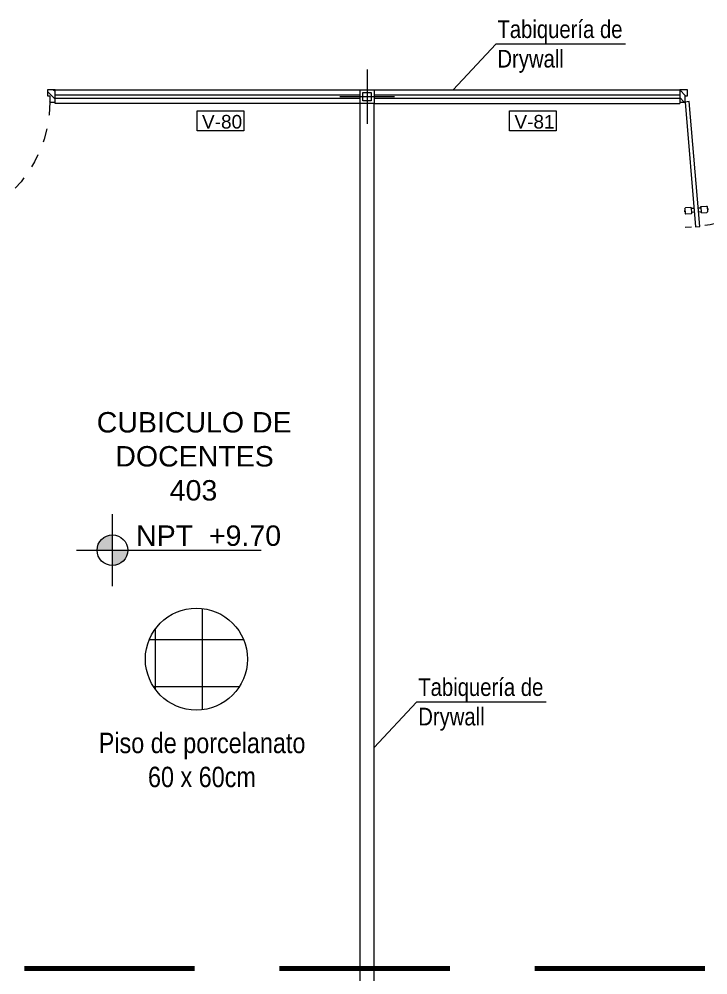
# Model space of a CAD drawing. Header units: inches. Extents: x 140 to 978, y -82 to 38.
# Drawn here: x 864.53 to 869.59, y -8.73 to -1.71 of the extents above; entities that cross this region are included whole.
import ezdxf

# ---------------------------------------------------------------- set-up
doc = ezdxf.new("R2010")
doc.units = ezdxf.units.IN
doc.header["$MEASUREMENT"] = 0
doc.linetypes.add('DASHED', pattern=[0.75, 0.5, -0.25])
doc.linetypes.add('DASHED2', pattern=[0.375, 0.25, -0.125])
for name, color, linetype, lineweight in [('UNSAAC-COLUMNA', 24, 'Continuous', 0), ('UNSAAC-CORTE MURO', 42, 'Continuous', 35), ('UNSAAC-LINEA DE CORTE', 7, 'Continuous', 70), ('UNSAAC-LLAMADOS', 88, 'Continuous', 0), ('UNSAAC-MUEBLE', 254, 'Continuous', 0), ('UNSAAC-PISOS', 253, 'Continuous', 0), ('UNSAAC-PROYECCIONES', 38, 'DASHED2', 0), ('UNSAAC-TEXTOS', 250, 'Continuous', 0), ('UNSAAC-VANOS', 24, 'Continuous', 0), ('UNSAAC-VARIOS', 30, 'Continuous', 0)]:
    doc.layers.add(name, color=color, linetype=linetype, lineweight=lineweight)
doc.styles.add('5mm', font='GOTHIC.TTF', dxfattribs={"height": 4.999999999999999})
doc.styles.add('narrow', font='')
doc.styles.get("Standard").update_dxf_attribs({"font": 'arial.ttf'})
doc.styles.get('narrow').set_extended_font_data('Arial Narrow', italic=True)

# ---------------------------------------------------------------- blocks, each defined once
blk = doc.blocks.new('PRTX80')
at = {"layer": 'UNSAAC-TEXTOS'}
h = blk.add_hatch(dxfattribs=at)
h.set_pattern_fill('ANSI31', color=256, scale=0.01, style=0)
h.set_pattern_definition([(45, (-1.629622537688277, -4.234901596310408), (-0.02245064030267288, 0.02245064030267288), [])])
h.paths.add_polyline_path([(-0.7550000000000239, 0.03599999999997294), (-0.8000000000000114, 0.03600000000002979), (-0.8000000000000114, -0.03600000000000136), (-0.7685000000000173, -0.03600000000002979), (-0.7685000000000173, 0), (-0.7550000000000239, 0)])
h.paths.add_polyline_path([(0, 0.03600000000002979), (-0.04500000000001592, 0.03600000000000136), (-0.04500000000001592, 2.842170943040401e-14), (-0.03149999999996567, 2.842170943040401e-14), (-0.03149999999999409, -0.03599999999997294), (0, -0.03600000000000136)])
at = {"layer": 'UNSAAC-PROYECCIONES', "ltscale": 0.15}
blk.add_arc((-0.03150000000002251, -0.03600000000000136), 0.7369999999999948, 180.000000000011, 270, dxfattribs=at)
at = {"layer": 'UNSAAC-TEXTOS'}
for p, q in [((-0.1654626311569416, -0.6619715505120496), (-0.1660841932950063, -0.6694457501687339)), ((-0.16234709346665, -0.6697565312377662), (-0.1660841932950063, -0.6694457501687339)), ((-0.1617255313285852, -0.662282331581082), (-0.1654626311569416, -0.6619715505120496)), ((-0.1607931881214597, -0.6510710320959561), (-0.1632794366737755, -0.6809678307228637)), ((-0.1268485085971349, -0.6501309618889479), (-0.1567453072240426, -0.6476447133366605)), ((-0.1237329709068717, -0.6579159426147498), (-0.1255976573210944, -0.6803385415848879)), ((-0.1234221898378394, -0.6541788427863366), (-0.1237329709068717, -0.6579159426147498)), ((-0.1084114281213147, -0.6591900978861815), (-0.1237329709068717, -0.657915942614693)), ((-0.08349742926668569, -0.6612619716796644), (-0.0681758864811286, -0.6625361269510961)), ((-0.0681758864811286, -0.6625361269511529), (-0.07004057289535126, -0.684958725921291)), ((-0.06786510541209623, -0.6587990271227113), (-0.0681758864811286, -0.6625361269511529)), ((-0.06381722451467908, -0.6553727083634158), (-0.03392042588777144, -0.6578589569157316)), ((-0.03049410712847589, -0.6619068378131203), (-0.03298035568079172, -0.691803636440028)), ((-0.03142645033560143, -0.6731181372982462), (-0.02768935050724508, -0.6734289183672786)), ((-0.02768935050724508, -0.6734289183672786), (-0.02831091264530983, -0.6809031180239629)), ((-0.1299563192875723, -0.6875019601725114), (-0.1598531179144516, -0.6850157116202809)), ((-0.1255976573210944, -0.6803385415848879), (-0.1259084383901552, -0.684075641413159)), ((-0.1102761145355373, -0.6816126968563196), (-0.1255976573210944, -0.6803385415848879)), ((-0.08536211568090835, -0.6836845706498025), (-0.07004057289535126, -0.684958725921291)), ((-0.07004057289535126, -0.684958725921291), (-0.07035135396435521, -0.6886958257495621)), ((-0.06692503520505966, -0.6927437066469793), (-0.03702823657818044, -0.6952299551993519)), ((-0.03204801247366618, -0.6805923369549305), (-0.02831091264530983, -0.6809031180239629))]:
    blk.add_line(p, q, dxfattribs=at)
for points in [[(-0.8000000000000114, 0.03600000000000136), (-0.7550000000000239, 0.03600000000000136), (-0.7550000000000239, 0), (-0.7685000000000173, 0), (-0.7685000000000173, -0.03600000000000136), (-0.8000000000000114, -0.03600000000000136), (-0.8000000000000114, 0.03600000000000136)], [(-0.04500000000001592, 0.03600000000000136), (0, 0.03600000000000136), (0, -0.03600000000000136), (-0.03149999999999409, -0.03600000000000136), (-0.03149999999999409, 0), (-0.04500000000001592, 0), (-0.04500000000001592, 0.03600000000000136)]]:
    blk.add_lwpolyline(points, dxfattribs=at)
blk.add_lwpolyline([(-0.05641399885575993, -0.03392812620643326), (-0.03150000000002251, -0.03600000000000136), (-0.0925436889916682, -0.770042006995709), (-0.1174576878462972, -0.7679701332022546)], close=True, dxfattribs=at)
for centre, start, end in [((-0.1570560882931034, -0.6513818131650169), 85.24616264725039, 175.2461626472142), ((-0.1271592896661957, -0.6538680617173043), 355.2461626472142, 85.24616264724675), ((-0.06412800558373988, -0.6591098081917721), 85.24616264718163, 175.2461626472142), ((-0.03423120695683224, -0.6615960567441164), 355.2461626472142, 85.24616264717801), ((-0.1595423368454192, -0.6812786117919245), 175.2461626472142, 265.2461626472468), ((-0.1296455382185115, -0.6837648603441551), 265.2461626472504, 355.2461626472142), ((-0.06661425413599886, -0.6890066068186229), 175.2461626472142, 265.246162647178), ((-0.03671745550914807, -0.691492855371024), 265.2461626471816, 355.2461626472142)]:
    blk.add_arc(centre, 0.00375, start, end, dxfattribs=at)
blk = doc.blocks.new('A$C1DC20D96')
at = {"layer": 'UNSAAC-MUEBLE', "xscale": -1.167239801663273, "yscale": 1.167239801663273, "zscale": 1.167239801663273, "rotation": 180}
blk.add_blockref('PRTX80', (-9.781438166100997e-07, 0.03444258034255832), dxfattribs=at)
blk = doc.blocks.new('puertaDer')
at = {"layer": 'UNSAAC-MUEBLE', "lineweight": 0, "ltscale": 0.4, "xscale": 1.070902481408632, "yscale": 1.070902481408632, "zscale": 1.070902481408632, "rotation": 270}
blk.add_blockref('A$C1DC20D96', (0.05186535524511049, -1.047496652972768e-06), dxfattribs=at)
blk = doc.blocks.new('npt')
at = {"layer": 'UNSAAC-TEXTOS'}
h = blk.add_hatch(color=0, dxfattribs=at)
h.dxf.hatch_style = 1
h.paths.add_polyline_path([(0.05220952644776844, -8.881784197001252e-16), (0, -8.881784197001252e-16), (0, -0.05220952644595034, 0.4142135623704376)])
h.paths.add_polyline_path([(0, 0.05220952644594945, 0.4142135623704376), (-0.05220952644776844, -8.881784197001252e-16), (0, -8.881784197001252e-16)])
at = {"layer": 'UNSAAC-TEXTOS', "color": 0}
for p, q in [((0, -0.1228497915071793), (0, 0.1228497915071785)), ((-0.1228497915053595, 0), (0.5070458795726154, 0))]:
    blk.add_line(p, q, dxfattribs=at)
blk.add_circle((0, 0), 0.0522095264476415, dxfattribs=at)
blk = doc.blocks.new('npty')
at = {"layer": 'UNSAAC-TEXTOS', "xscale": 2.154779168756153, "yscale": 2.154779168756153, "zscale": 2.154779168756153}
blk.add_blockref('npt', (1323.156423079998, 5.491066007578823), dxfattribs=at)
at = {"layer": 'UNSAAC-TEXTOS', "insert": (1323.330469367226, 5.672892159341089), "char_height": 0.15, "width": 1.063870505094155, "attachment_point": 1, "style": '5mm'}
blk.add_mtext('{\\fArial|b0|i0|c0|p34;NPT  +9.70}', dxfattribs=at)
blk = doc.blocks.new('puzo')
at = {"layer": 'UNSAAC-PISOS'}
h = blk.add_hatch(dxfattribs=at)
h.set_pattern_fill('_USER', color=256, scale=0.3452850543121788, style=0, double=1, pattern_type=0)
h.set_pattern_definition([(0, (1324.068147049425, 3.747958097912292), (0, 0.3452850543121787), []), (90, (1324.068147049425, 3.747958097912292), (-0.3452850543121788, 2.114261182784148e-17), [])])
edge = h.paths.add_edge_path()
edge.add_arc((1324.205880251042, 3.902950040924726), 0.3753575559887786, 0, 360)
blk.add_circle((1324.205931168964, 3.903305219399844), 0.3750000000000604, dxfattribs=at)
at = {"layer": 'UNSAAC-TEXTOS', "insert": (1323.475897612018, 3.362436372597827), "char_height": 0.15, "width": 1.523970260132011, "attachment_point": 1, "style": 'narrow'}
blk.add_mtext('\\pi0.012394;{\\fArial Narrow|b0|i0|c0|p34;Piso de porcelanato \\P\\pi0.37414;60 x 60cm}', dxfattribs=at)
blk = doc.blocks.new('columna')
at = {"layer": 'UNSAAC-COLUMNA'}
for p, q in [((0, 0.2000000000000455), (0, -0.2000000000000455)), ((-1.13686837721616e-13, 0.2000000000000455), (0, -0.2000000000000455)), ((0.1999999999999318, 1.4210854715202e-13), (-0.2000000000001592, 1.4210854715202e-13)), ((0.2000000000000455, 2.842170943040401e-14), (-0.2000000000000455, 2.842170943040401e-14))]:
    blk.add_line(p, q, dxfattribs=at)
for points in [[(-0.05079999999998108, 0.0508000000000095), (0.05079999999998108, 0.0508000000000095), (0.05079999999998108, -0.05079999999998108), (-0.05079999999998108, -0.05079999999998108)], [(-0.03079999999999927, 0.03080000000001348), (0.03079999999999927, 0.03080000000001348), (0.03079999999999927, -0.03079999999998506), (-0.03079999999999927, -0.03079999999998506)]]:
    blk.add_lwpolyline(points, close=True, dxfattribs=at)
blk = doc.blocks.new('D')
at = {"layer": 'UNSAAC-COLUMNA'}
blk.add_blockref('columna', (1326.084154523222, -2.275863728561802), dxfattribs=at)

msp = doc.modelspace()

# ---------------------------------------------------------------- linework, layer by layer
at = {"layer": 'UNSAAC-LINEA DE CORTE', "linetype": 'DASHED', "ltscale": 2.5}
msp.add_line((832.6910961453636, -8.68332949171105), (892.0939311742964, -8.68332949171105), dxfattribs=at)
at = {"layer": 'UNSAAC-LLAMADOS', "ltscale": 2.5}
for points in [[(868.98223326607, -1.88955767400946), (868.0291767287735, -1.88955767400946), (867.7168567781999, -2.225063728561139)], [(868.4003310110922, -6.725242667592463), (867.4472744737957, -6.725242667592463), (867.1349545232222, -7.060748722144142)]]:
    msp.add_lwpolyline(points, dxfattribs=at)
at = {"layer": 'UNSAAC-TEXTOS'}
for points in [[(865.8346953624864, -2.38087556763746), (866.1782906623562, -2.38087556763746), (866.1782906623562, -2.526933041133063), (865.8346953624864, -2.526933041133063)], [(868.1307113122953, -2.38087556763746), (868.474306612165, -2.38087556763746), (868.474306612165, -2.526933041133063), (868.1307113122953, -2.526933041133063)]]:
    msp.add_lwpolyline(points, close=True, dxfattribs=at)
at = {"layer": 'UNSAAC-VANOS'}
for points in [[(864.7910666317209, -2.262602455007567), (867.0333545232224, -2.262602455007567)], [(864.7910666317209, -2.287563728562105), (867.0333545232224, -2.287563728562105)], [(867.1349545232224, -2.262602455006913), (869.3810666317211, -2.262602455006913)], [(867.1349545232224, -2.287563728561452), (869.3810666317211, -2.287563728561452)]]:
    msp.add_lwpolyline(points, dxfattribs=at)
at = {"layer": 'UNSAAC-VARIOS'}
for p, q in [((864.7910666317209, -2.326663728561442), (864.7910666317209, -2.225063728561139)), ((869.3810666317211, -2.225063728561139), (869.3810666317211, -2.326663728561442)), ((867.0333545232224, -2.326663728562096), (864.7910666317209, -2.326663728561442)), ((867.0333545232215, -11.38796372856089), (867.0333545232224, -2.326663728562096)), ((867.134954523222, -11.38796372856089), (867.1349545232224, -2.326663728561442)), ((867.1349545232224, -2.326663728561329), (869.3810666317211, -2.326663728561442))]:
    msp.add_line(p, q, dxfattribs=at)
for points in [[(864.7910666317209, -2.225063728561139), (867.0333545232224, -2.225063728561452)], [(867.1349545232224, -2.225063728561139), (869.3810666317211, -2.225063728561139)]]:
    msp.add_lwpolyline(points, dxfattribs=at)

# ---------------------------------------------------------------- block references
at = {"layer": 'UNSAAC-CORTE MURO'}
for name, p in [('npty', (-457.9440171936778, -11.10043963848381)), ('puzo', (-458.3763797938341, -10.3134580109006))]:
    msp.add_blockref(name, p, dxfattribs=at)
at = {"layer": 'UNSAAC-TEXTOS'}
msp.add_blockref('D', (-459, 3.410605131648481e-13), dxfattribs=at)
at = {"layer": 'UNSAAC-VARIOS', "rotation": 270}
for p in [(863.7910666317209, -2.18131372856115), (869.3810666317211, -2.18131372856115)]:
    msp.add_blockref('puertaDer', p, dxfattribs=at)

# ---------------------------------------------------------------- texts
at = {"layer": 'UNSAAC-LLAMADOS', "char_height": 0.13, "width": 1.152686518853067, "attachment_point": 7, "style": 'narrow'}
for insert in [(868.041806623236, -2.10088516057381), (867.4599043682582, -6.936570154156813)]:
    msp.add_mtext('{\\fArial Narrow|b0|i0|c0|p34;Tabiquería de Drywall}', dxfattribs=dict(at, insert=insert))
at = {"layer": 'UNSAAC-TEXTOS', "char_height": 0.1, "attachment_point": 1}
for s, insert in [('{\\f@Arial Unicode MS|b0|i0|c0|p34;V-}80', (865.8705627294262, -2.410170522250311)), ('{\\f@Arial Unicode MS|b0|i0|c0|p34;V-}81', (868.166578679235, -2.410170522250311))]:
    msp.add_mtext_dynamic_manual_height_columns(s, width=0.2, gutter_width=1, heights=[0], dxfattribs=dict(at, insert=insert))
at = {"layer": 'UNSAAC-TEXTOS', "insert": (864.6651084511079, -4.594127203974935), "char_height": 0.15, "width": 2.274485395047389, "attachment_point": 1}
msp.add_mtext('\\pi0.43201;CUBICULO DE \\P\\pi0.56865;DOCENTES\\P\\pi0.96852;403', dxfattribs=at)

doc.saveas('drawing.dxf')
